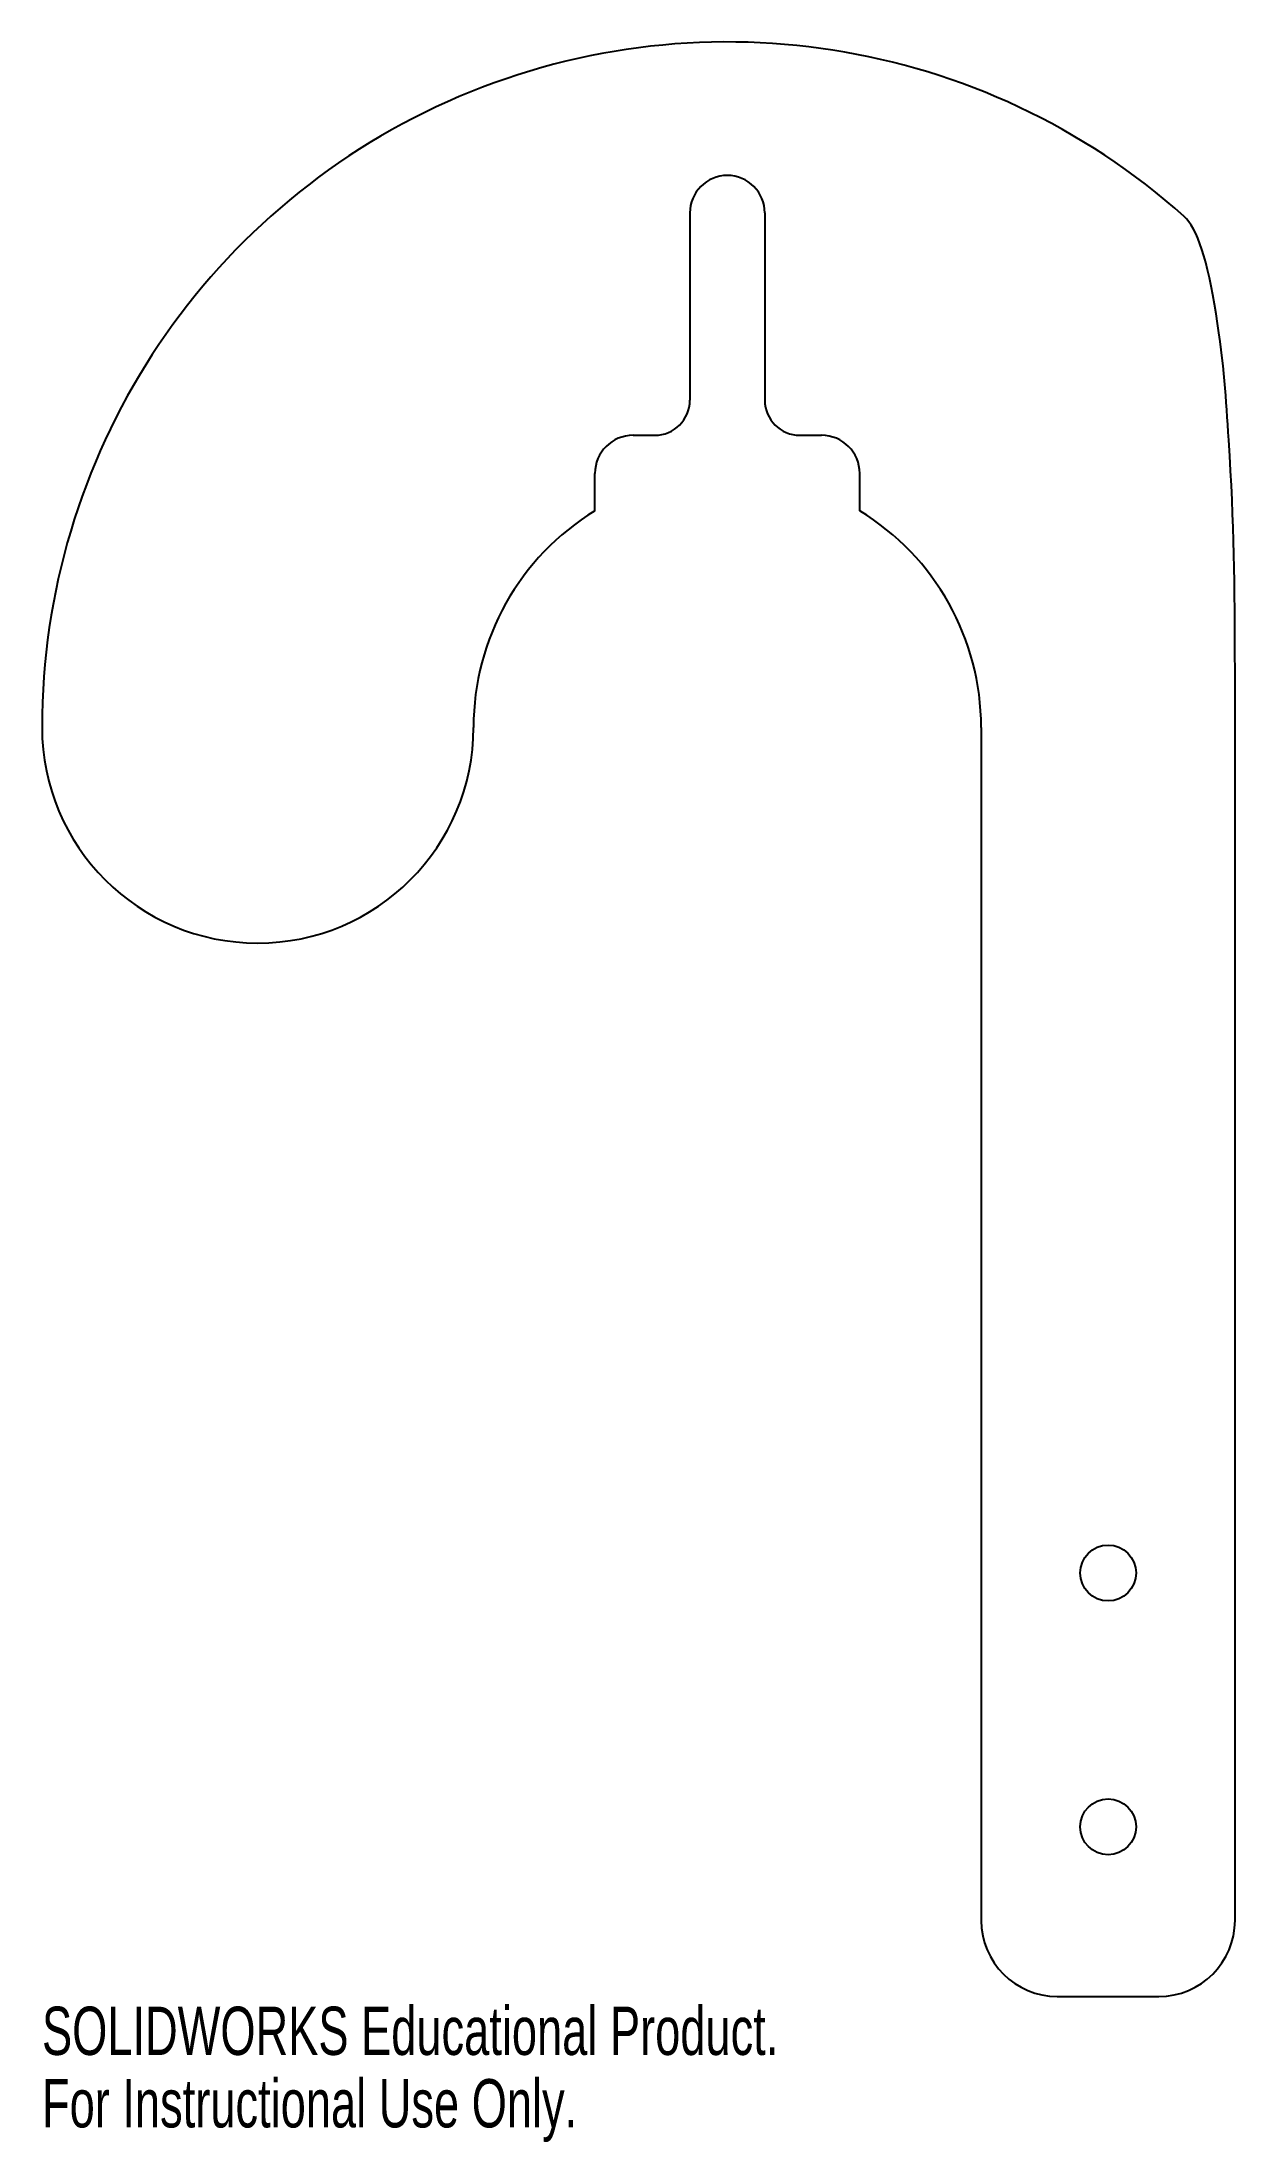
# Model space of a CAD drawing. Header units: inches. Extents: x -4.01 to 0.69, y -0.57 to 7.7.
import ezdxf

# ---------------------------------------------------------------- set-up
doc = ezdxf.new("R2010")
doc.units = ezdxf.units.IN
doc.header["$MEASUREMENT"] = 0
doc.styles.add('SLDTEXTSTYLE0', font='TXT', dxfattribs={"width": 0.7})

msp = doc.modelspace()

# ---------------------------------------------------------------- linework, layer by layer
at = {"color": 7, "linetype": 'Continuous', "lineweight": 25}
for p, q in [((-1.4609, 7.0266), (-1.4609, 6.2884)), ((-1.1656, 7.0266), (-1.1656, 6.2884)), ((-1.6843, 6.1506), (-1.5986, 6.1506)), ((-1.0278, 6.1506), (-0.9422, 6.1506)), ((-1.8349, 5.8532), (-1.8349, 6)), ((-0.7916, 5.8532), (-0.7916, 6)), ((0.6868, 0.3), (0.6868, 5.2236)), ((-0.3132, 5), (-0.3132, 0.3)), ((-0.0132, 0), (0.3868, 0))]:
    msp.add_line(p, q, dxfattribs=at)
for centre in [(0.1868, 1.6684), (0.1868, 0.6684)]:
    msp.add_circle(centre, 0.11, dxfattribs=at)
for centre, radius, start, end in [((-1.3132, 5), 2.7, 48.18969, 180), ((-1.3132, 7.0266), 0.1476, 0, 180), ((-1.5986, 6.2884), 0.1378, 270, 0), ((-1.0278, 6.2884), 0.1378, 180, 270), ((-1.6843, 6), 0.1506, 90, 180), ((-0.9422, 6), 0.1506, 0, 90), ((-1.3132, 5), 1, 121.44323, 180), ((-1.3132, 5), 1, 0, 58.55677), ((-3.1632, 5), 0.85, 180, 0), ((-0.0132, 0.3), 0.3, 180, 270), ((0.3868, 0.3), 0.3, 270, 0)]:
    msp.add_arc(centre, radius, start, end, dxfattribs=at)
msp.add_open_spline([(0.6868, 5.2236), (0.6868, 5.5698), (0.6835, 5.7948), (0.6517, 6.3), (0.6447, 6.4194), (0.5796, 6.8391), (0.5378, 6.9669), (0.4868, 7.0125)], degree=3, knots=[0, 0, 0, 0, 0.5, 0.5, 0.75, 0.75, 1, 1, 1, 1], dxfattribs=at)

# ---------------------------------------------------------------- texts
at = {"color": 7, "linetype": 'Continuous', "char_height": 0.1903, "attachment_point": 1, "style": 'SLDTEXTSTYLE0'}
for s, insert in [('SOLIDWORKS Educational Product.', (-4.0132, -0.0401)), ('For Instructional Use Only.', (-4.0132, -0.3256))]:
    msp.add_mtext(s, dxfattribs=dict(at, insert=insert))

doc.saveas('drawing.dxf')
